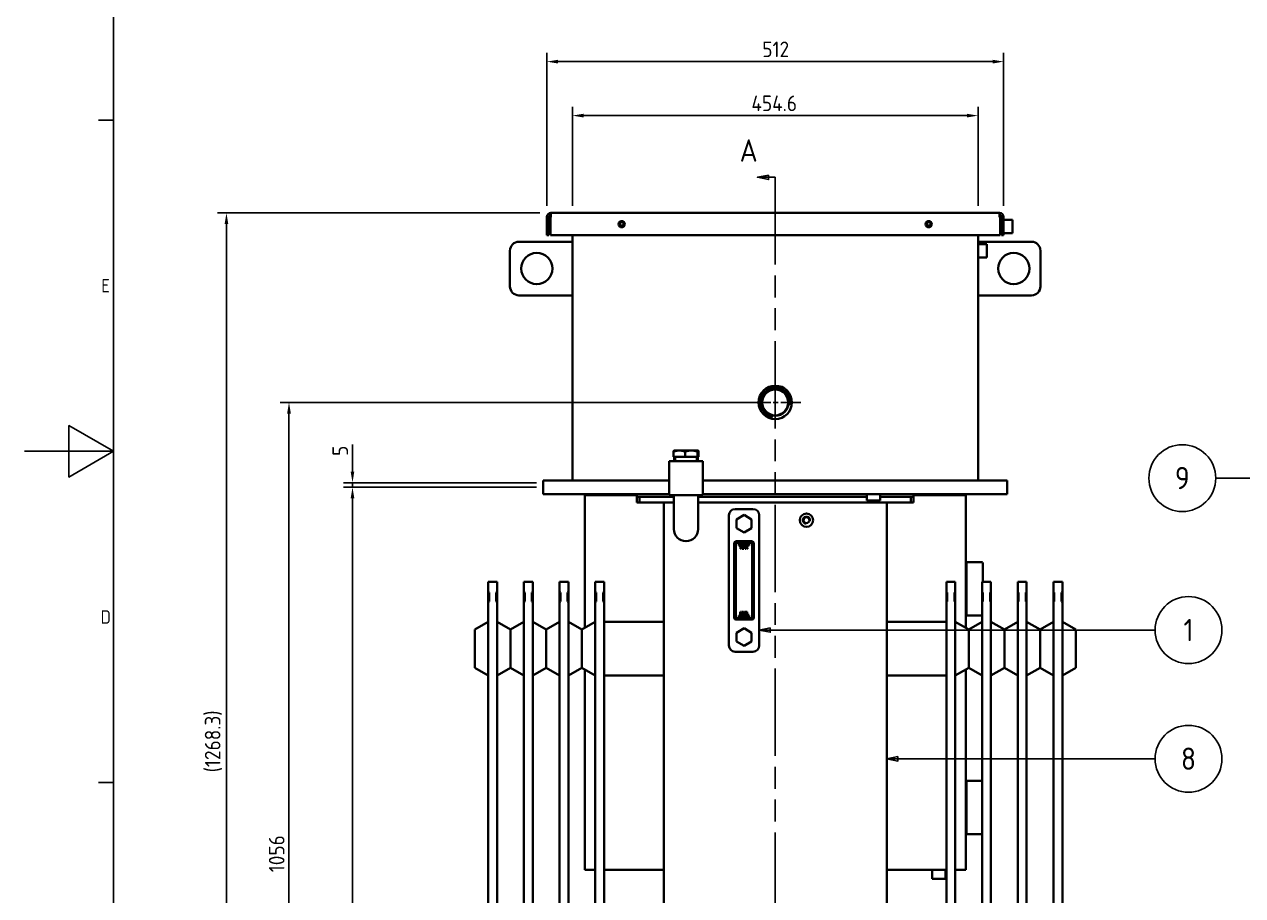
# Model space of a CAD drawing. Header units: millimetres. Extents: x 0 to 4205, y 0 to 2970.
# Drawn here: x 0 to 1365, y 987 to 1963 of the extents above; entities that cross this region are included whole.
import ezdxf

# ---------------------------------------------------------------- set-up
doc = ezdxf.new("R2010")
doc.units = ezdxf.units.MM
doc.header["$LTSCALE"] = 5
doc.linetypes.add('CHAIN', pattern=[0.3543, 0.2362, -0.0295, 0.0591, -0.0295])
doc.linetypes.add('DOUBLE_DASH_CHAIN', pattern=[1.2403, 0.6614, -0.0827, 0.1654, -0.0827, 0.1654, -0.0827])
doc.layers.get('0').update_dxf_attribs({"color": 3, "lineweight": 25})
for name, color, linetype, lineweight in [('가시적인 것(ISO)', 3, 'Continuous', 40), ('가시적인 좁은 것(ISO)', 3, 'Continuous', 35), ('경계(ISO)', 7, 'Continuous', 25), ('기호(ISO)', 5, 'Continuous', 25), ('단면선(ISO)', 7, 'CHAIN', 25), ('중심 표식(ISO)', 1, 'Continuous', 25), ('치수(ISO)', 2, 'Continuous', 25)]:
    doc.layers.add(name, color=color, linetype=linetype, lineweight=lineweight)
doc.styles.add('문자 텍스트_M2B', font='isocp.shx')
doc.styles.add('부품번호텍스트_PSTEK_POSCO', font='isocp.shx')
doc.styles.add('치수 텍스트_PSTEK_POSCO', font='isocp.shx')
doc.dimstyles.new('치수_PSTEK_POSCO', dxfattribs={"dimscale": 5, "dimtxt": 3.5, "dimasz": 2.5, "dimexe": 2, "dimexo": 2.5, "dimgap": 1, "dimtad": 1, "dimrnd": 1e-08, "dimdsep": 46, "dimtxsty": '치수 텍스트_PSTEK_POSCO', "dimcen": 0.09, "dimdle": 10, "dimclrd": 7, "dimclre": 7, "dimclrt": 2, "dimadec": 1, "dimazin": 2, "dimtfac": 1, "dimtmove": 0, "dimatfit": 3, "dimfxl": 0, "dimtolj": 1, "dimlwd": -1, "dimlwe": -1, "dimarcsym": 0})

# ---------------------------------------------------------------- blocks, each defined once
blk = doc.blocks.new('경계 Default Border')
at = {"layer": '경계(ISO)'}
for p, q in [((20, 371.25), (16.6, 371.25)), ((20, 222.75), (16.6, 222.75))]:
    blk.add_line(p, q, dxfattribs=at)
at = {"layer": '경계(ISO)', "flags": 128}
for points in [[(20, 20), (20, 574), (821, 574), (821, 20), (20, 20)], [(0, 297), (20, 297), (10, 302.77), (10, 291.23), (20, 297)]]:
    blk.add_lwpolyline(points, dxfattribs=at)
at = {"layer": '경계(ISO)', "color": 2, "char_height": 3, "attachment_point": 7, "style": '문자 텍스트_M2B'}
for s, insert in [('E', (17.24, 332.6)), ('D', (17.08, 258.35))]:
    blk.add_mtext(s, dxfattribs=dict(at, insert=insert))
blk = doc.blocks.new('2dTransSection0')
at = {"layer": '단면선(ISO)', "linetype": 'Continuous'}
for p, q in [((166.82, 358.91), (164.32, 358.41)), ((166.82, 358.41), (164.32, 358.41)), ((164.32, 358.41), (166.82, 357.91)), ((166.82, 357.91), (166.82, 358.91)), ((168.32, 358.41), (166.82, 358.41)), ((168.32, 358.41), (168.32, 354.45)), ((168.32, 94.09), (168.32, 90.12)), ((166.82, 90.62), (164.32, 90.12)), ((166.82, 90.12), (164.32, 90.12)), ((164.32, 90.12), (166.82, 89.62)), ((166.82, 89.62), (166.82, 90.62)), ((168.32, 90.12), (166.82, 90.12))]:
    blk.add_line(p, q, dxfattribs=at)
at = {"layer": '단면선(ISO)', "linetype": 'DOUBLE_DASH_CHAIN', "ltscale": 5.919828}
blk.add_line((168.32, 358.41), (168.32, 90.12), dxfattribs=at)
at = {"layer": '단면선(ISO)', "linetype": 'Continuous', "flags": 128}
for points in [[(166.82, 358.91), (164.32, 358.41), (166.82, 357.91), (166.82, 358.91)], [(166.82, 90.62), (164.32, 90.12), (166.82, 89.62), (166.82, 90.62)]]:
    blk.add_lwpolyline(points, dxfattribs=at)
at = {"layer": '단면선(ISO)'}
for points in [[(166.82, 358.91), (164.32, 358.41), (166.82, 357.91), (166.82, 358.91)], [(166.82, 90.62), (164.32, 90.12), (166.82, 89.62), (166.82, 90.62)]]:
    blk.add_solid(points, dxfattribs=at)
at = {"layer": '단면선(ISO)', "char_height": 5, "attachment_point": 7, "style": '부품번호텍스트_PSTEK_POSCO'}
for insert in [(160.34, 361.91), (159.72, 88.18)]:
    blk.add_mtext('A', dxfattribs=dict(at, insert=insert))
blk = doc.blocks.new('*D27')
at = {"layer": 'Defpoints', "color": 0, "transparency": 16777216}
for p in [(367.8, 1444.8), (586.6, 1444.8), (549.6, 573.8)]:
    blk.add_point(p, dxfattribs=at)
at = {"layer": '치수(ISO)', "color": 7, "transparency": 16777216}
for p, q in [((574.1, 1444.8), (357.8, 1444.8)), ((367.8, 586.3), (367.8, 1432.3)), ((537.1, 573.8), (357.8, 573.8))]:
    blk.add_line(p, q, dxfattribs=at)
for points in [[(365.7, 1432.3), (369.8, 1432.3), (367.8, 1444.8)], [(365.7, 586.3), (369.8, 586.3), (367.8, 573.8)]]:
    blk.add_solid(points, dxfattribs=at)
at = {"layer": '치수(ISO)', "color": 2, "transparency": 16777216, "insert": (354, 944.3), "char_height": 17.5, "attachment_point": 4, "rotation": 90, "style": '치수 텍스트_PSTEK_POSCO'}
blk.add_mtext('\\A1;871', dxfattribs=at)
blk = doc.blocks.new('*D28')
at = {"layer": 'Defpoints', "color": 0, "transparency": 16777216}
for p in [(367.8, 1449.8), (586.6, 1449.8), (586.6, 1444.8)]:
    blk.add_point(p, dxfattribs=at)
at = {"layer": '치수(ISO)', "color": 7, "transparency": 16777216}
for p, q in [((367.8, 1462.3), (367.8, 1492.5)), ((574.1, 1449.8), (357.8, 1449.8)), ((367.8, 1444.8), (367.8, 1449.8)), ((574.1, 1444.8), (357.8, 1444.8)), ((367.8, 1432.3), (367.8, 1419.8))]:
    blk.add_line(p, q, dxfattribs=at)
for points in [[(365.7, 1462.3), (369.8, 1462.3), (367.8, 1449.8)], [(365.7, 1432.3), (369.8, 1432.3), (367.8, 1444.8)]]:
    blk.add_solid(points, dxfattribs=at)
at = {"layer": '치수(ISO)', "color": 2, "transparency": 16777216, "insert": (354, 1479.8), "char_height": 17.5, "attachment_point": 4, "rotation": 90, "style": '치수 텍스트_PSTEK_POSCO'}
blk.add_mtext('\\A1;5', dxfattribs=at)
blk = doc.blocks.new('*D41')
at = {"layer": 'Defpoints', "color": 0, "transparency": 16777216}
for p in [(226.5, 1752.1), (590.2, 1752.1), (541.6, 483.8)]:
    blk.add_point(p, dxfattribs=at)
at = {"layer": '치수(ISO)', "color": 7, "transparency": 16777216}
for p, q in [((577.7, 1752.1), (216.5, 1752.1)), ((226.5, 496.3), (226.5, 1739.6)), ((529.1, 483.8), (216.5, 483.8))]:
    blk.add_line(p, q, dxfattribs=at)
for points in [[(224.4, 1739.6), (228.6, 1739.6), (226.5, 1752.1)], [(224.4, 496.3), (228.6, 496.3), (226.5, 483.8)]]:
    blk.add_solid(points, dxfattribs=at)
at = {"layer": '치수(ISO)', "color": 2, "transparency": 16777216, "insert": (211.9, 1125.2), "char_height": 17.5, "attachment_point": 4, "rotation": 90, "style": '치수 텍스트_PSTEK_POSCO'}
blk.add_mtext('\\A1;(1268.3)', dxfattribs=at)
blk = doc.blocks.new('*D43')
at = {"layer": 'Defpoints', "color": 0, "transparency": 16777216}
for p in [(1068.9, 1861.2), (614.3, 1747.5), (1068.9, 1747.5)]:
    blk.add_point(p, dxfattribs=at)
at = {"layer": '치수(ISO)', "color": 7, "transparency": 16777216}
for p, q in [((614.3, 1760), (614.3, 1871.2)), ((1068.9, 1760), (1068.9, 1871.2)), ((626.8, 1861.2), (1056.4, 1861.2))]:
    blk.add_line(p, q, dxfattribs=at)
for points in [[(626.8, 1863.3), (626.8, 1859.1), (614.3, 1861.2)], [(1056.4, 1863.3), (1056.4, 1859.1), (1068.9, 1861.2)]]:
    blk.add_solid(points, dxfattribs=at)
at = {"layer": '치수(ISO)', "color": 2, "transparency": 16777216, "insert": (814.9, 1875), "char_height": 17.5, "attachment_point": 4, "style": '치수 텍스트_PSTEK_POSCO'}
blk.add_mtext('\\A1;454.6', dxfattribs=at)
blk = doc.blocks.new('*D44')
at = {"layer": 'Defpoints', "color": 0, "transparency": 16777216}
for p in [(1097.6, 1921.7), (585.6, 1747.5), (1097.6, 1747.5)]:
    blk.add_point(p, dxfattribs=at)
at = {"layer": '치수(ISO)', "color": 7, "transparency": 16777216}
for p, q in [((585.6, 1760), (585.6, 1931.7)), ((1097.6, 1760), (1097.6, 1931.7)), ((598.1, 1921.7), (1085.1, 1921.7))]:
    blk.add_line(p, q, dxfattribs=at)
for points in [[(598.1, 1923.8), (598.1, 1919.6), (585.6, 1921.7)], [(1085.1, 1923.8), (1085.1, 1919.6), (1097.6, 1921.7)]]:
    blk.add_solid(points, dxfattribs=at)
at = {"layer": '치수(ISO)', "color": 2, "transparency": 16777216, "insert": (827.1, 1935.5), "char_height": 17.5, "attachment_point": 4, "style": '치수 텍스트_PSTEK_POSCO'}
blk.add_mtext('\\A1;512', dxfattribs=at)
blk = doc.blocks.new('*D47')
at = {"layer": 'Defpoints', "color": 0, "transparency": 16777216}
for p in [(296.6, 1539.8), (841.6, 1539.8), (541.6, 483.8)]:
    blk.add_point(p, dxfattribs=at)
at = {"layer": '치수(ISO)', "color": 7, "transparency": 16777216}
for p, q in [((829.1, 1539.8), (286.6, 1539.8)), ((296.6, 496.3), (296.6, 1527.3)), ((529.1, 483.8), (286.6, 483.8))]:
    blk.add_line(p, q, dxfattribs=at)
for points in [[(294.5, 1527.3), (298.7, 1527.3), (296.6, 1539.8)], [(294.5, 496.3), (298.7, 496.3), (296.6, 483.8)]]:
    blk.add_solid(points, dxfattribs=at)
at = {"layer": '치수(ISO)', "color": 2, "transparency": 16777216, "insert": (282.8, 1013.2), "char_height": 17.5, "attachment_point": 4, "rotation": 90, "style": '치수 텍스트_PSTEK_POSCO'}
blk.add_mtext('\\A1;1056', dxfattribs=at)

msp = doc.modelspace()

# ---------------------------------------------------------------- linework, layer by layer
at = {"layer": '가시적인 것(ISO)'}
for p, q in [((589.588, 1749.762), (589.588, 1747.462)), ((590.188, 1749.762), (589.588, 1749.762)), ((590.188, 1752.062), (590.188, 1747.462)), ((590.188, 1752.062), (1092.988, 1752.062)), ((1092.988, 1747.462), (1092.988, 1752.062)), ((1093.588, 1749.762), (1092.988, 1749.762)), ((1093.588, 1749.762), (1093.588, 1747.462)), ((587.888, 1747.462), (585.588, 1747.462)), ((585.588, 1747.462), (585.588, 1727.062)), ((587.888, 1747.462), (587.888, 1727.062)), ((589.515, 1727.062), (589.515, 1747.462)), ((589.515, 1747.462), (590.188, 1747.462)), ((1092.988, 1747.462), (1093.662, 1747.462)), ((1093.662, 1747.462), (1093.662, 1727.062)), ((1095.288, 1747.462), (1095.288, 1727.062)), ((1095.288, 1747.462), (1097.588, 1747.462)), ((1097.588, 1727.062), (1097.588, 1747.462)), ((1097.588, 1744.562), (1107.588, 1744.562)), ((1107.588, 1729.562), (1107.588, 1744.562)), ((587.888, 1727.062), (585.588, 1727.062)), ((1093.662, 1727.062), (589.515, 1727.062)), ((614.288, 1452.062), (614.288, 1727.062)), ((1068.888, 1452.062), (1068.888, 1727.062)), ((1095.288, 1727.062), (1097.588, 1727.062)), ((1097.588, 1729.562), (1107.588, 1729.562)), ((544.288, 1669.762), (544.288, 1709.762)), ((554.288, 1719.762), (614.288, 1719.762)), ((1128.888, 1719.762), (1068.888, 1719.762)), ((1068.888, 1717.262), (1078.888, 1717.262)), ((1078.888, 1702.262), (1078.888, 1717.262)), ((1138.888, 1669.762), (1138.888, 1709.762)), ((1068.888, 1702.262), (1078.888, 1702.262)), ((614.288, 1659.762), (554.288, 1659.762)), ((1068.888, 1659.762), (1128.888, 1659.762)), ((727.567, 1478.862), (727.567, 1484.656)), ((740.477, 1478.862), (727.567, 1478.862)), ((728.088, 1485.862), (728.054, 1485.842)), ((734.022, 1485.862), (728.088, 1485.862)), ((728.383, 1473.862), (728.227, 1478.862)), ((747.488, 1485.862), (734.022, 1485.862)), ((740.477, 1478.862), (740.477, 1484.656)), ((754.498, 1478.862), (740.477, 1478.862)), ((755.054, 1485.862), (747.488, 1485.862)), ((754.498, 1478.862), (754.498, 1484.656)), ((755.609, 1478.862), (754.498, 1478.862)), ((754.793, 1473.862), (754.949, 1478.862)), ((755.088, 1485.862), (755.054, 1485.862)), ((755.088, 1485.862), (755.123, 1485.842)), ((755.609, 1478.862), (755.609, 1484.656)), ((760.588, 1473.862), (722.588, 1473.862)), ((722.588, 1435.862), (722.588, 1473.862)), ((760.588, 1435.862), (760.588, 1473.862)), ((581.588, 1452.062), (581.588, 1436.762)), ((722.588, 1452.062), (581.588, 1452.062)), ((1101.588, 1452.062), (760.588, 1452.062)), ((1101.588, 1436.762), (1101.588, 1452.062)), ((722.588, 1436.762), (581.588, 1436.762)), ((628.088, 1435.762), (686.588, 1435.762)), ((628.088, 1287.257), (628.088, 1435.762)), ((686.588, 1436.762), (686.588, 1433.762)), ((686.588, 1433.762), (727.988, 1433.762)), ((686.588, 1433.762), (686.588, 1427.762)), ((689.588, 1427.762), (689.588, 1433.762)), ((727.988, 1433.762), (689.588, 1433.762)), ((722.588, 1435.862), (760.588, 1435.862)), ((727.988, 1435.862), (727.988, 1397.762)), ((755.188, 1397.762), (755.188, 1435.862)), ((755.188, 1433.762), (944.088, 1433.762)), ((944.088, 1433.762), (755.188, 1433.762)), ((1101.588, 1436.762), (760.588, 1436.762)), ((944.088, 1429.762), (944.088, 1436.762)), ((959.088, 1429.762), (959.088, 1436.762)), ((959.088, 1433.762), (996.588, 1433.762)), ((993.588, 1433.762), (959.088, 1433.762)), ((993.588, 1433.762), (993.588, 1427.762)), ((996.588, 1436.762), (996.588, 1433.762)), ((996.588, 1435.762), (1055.088, 1435.762)), ((996.588, 1427.762), (996.588, 1433.762)), ((1055.088, 1435.762), (1055.088, 1287.257)), ((686.588, 1427.762), (689.588, 1427.762)), ((689.588, 1427.762), (727.988, 1427.762)), ((716.588, 578.262), (716.588, 1427.762)), ((755.188, 1427.762), (993.588, 1427.762)), ((816.588, 1420.262), (796.588, 1420.262)), ((944.088, 1429.762), (959.088, 1429.762)), ((966.588, 578.262), (966.588, 1427.762)), ((993.588, 1427.762), (996.588, 1427.762)), ((789.588, 1413.262), (789.588, 1267.262)), ((806.588, 1413.577), (798.088, 1408.67)), ((798.088, 1408.67), (798.088, 1398.855)), ((815.088, 1408.67), (806.588, 1413.577)), ((815.088, 1398.855), (815.088, 1408.67)), ((823.588, 1267.262), (823.588, 1413.262)), ((798.088, 1398.855), (806.588, 1393.947)), ((806.588, 1393.947), (815.088, 1398.855)), ((795.588, 1298.262), (795.588, 1382.262)), ((797.32, 1382.262), (797.32, 1298.262)), ((797.588, 1384.262), (815.588, 1384.262)), ((815.588, 1382.53), (797.588, 1382.53)), ((800.838, 1381.012), (800.838, 1379.512)), ((812.338, 1381.012), (800.838, 1381.012)), ((800.838, 1379.512), (812.338, 1379.512)), ((812.338, 1379.512), (812.338, 1381.012)), ((815.856, 1298.262), (815.856, 1382.262)), ((817.588, 1382.262), (817.588, 1298.262)), ((801.824, 1378.162), (801.824, 1377.866)), ((803.834, 1378.162), (801.824, 1378.162)), ((801.824, 1377.866), (802.663, 1377.866)), ((802.663, 1377.866), (802.663, 1375.662)), ((802.663, 1375.662), (802.995, 1375.662)), ((802.995, 1377.866), (803.834, 1377.866)), ((802.995, 1375.662), (802.995, 1377.866)), ((803.834, 1377.866), (803.834, 1378.162)), ((805.651, 1378.162), (804.087, 1378.162)), ((804.087, 1378.162), (804.087, 1375.662)), ((804.087, 1375.662), (805.651, 1375.662)), ((804.419, 1377.866), (805.651, 1377.866)), ((804.419, 1377.182), (804.419, 1377.866)), ((805.568, 1377.182), (804.419, 1377.182)), ((804.419, 1376.886), (805.568, 1376.886)), ((804.419, 1375.958), (804.419, 1376.886)), ((805.651, 1375.958), (804.419, 1375.958)), ((805.568, 1376.886), (805.568, 1377.182)), ((805.651, 1377.866), (805.651, 1378.162)), ((805.651, 1375.662), (805.651, 1375.958)), ((806.016, 1378.162), (806.016, 1375.662)), ((806.47, 1378.162), (806.016, 1378.162)), ((806.016, 1375.662), (806.326, 1375.662)), ((806.326, 1377.816), (806.972, 1376.351)), ((806.326, 1375.662), (806.326, 1377.816)), ((807.094, 1376.77), (806.47, 1378.162)), ((806.972, 1376.351), (807.175, 1376.351)), ((807.697, 1378.162), (807.094, 1376.77)), ((807.175, 1376.351), (807.827, 1377.816)), ((808.159, 1378.162), (807.697, 1378.162)), ((807.827, 1377.816), (807.827, 1375.662)), ((807.827, 1375.662), (808.159, 1375.662)), ((808.159, 1375.662), (808.159, 1378.162)), ((808.666, 1378.162), (808.666, 1375.662)), ((809.294, 1378.162), (808.666, 1378.162)), ((808.666, 1375.662), (808.998, 1375.662)), ((808.998, 1376.878), (808.998, 1377.874)), ((808.998, 1377.874), (809.274, 1377.874)), ((809.225, 1376.878), (808.998, 1376.878)), ((808.998, 1376.594), (809.28, 1376.594)), ((808.998, 1375.662), (808.998, 1376.594)), ((810.627, 1376.14), (810.627, 1375.662)), ((811.028, 1376.14), (810.627, 1376.14)), ((810.627, 1375.662), (811.028, 1375.662)), ((811.028, 1375.662), (811.028, 1376.14)), ((1055.088, 1360.262), (1056.088, 1360.262)), ((1055.088, 1359.762), (1056.088, 1359.762)), ((1056.088, 1360.762), (1067.088, 1360.762)), ((1056.088, 1359.762), (1056.088, 1360.762)), ((1056.088, 1359.762), (1056.088, 1301.762)), ((1067.088, 1360.762), (1073.088, 1360.762)), ((1074.088, 1359.762), (1074.088, 1338.762)), ((519.788, 1338.762), (519.788, 1332.731)), ((519.788, 1338.762), (529.788, 1338.762)), ((529.788, 1332.731), (529.788, 1338.762)), ((559.788, 1338.762), (559.788, 1332.731)), ((559.788, 1338.762), (569.788, 1338.762)), ((569.788, 1332.731), (569.788, 1338.762)), ((599.788, 1338.762), (599.788, 1332.731)), ((599.788, 1338.762), (609.788, 1338.762)), ((609.788, 1332.731), (609.788, 1338.762)), ((639.788, 1338.762), (639.788, 1332.731)), ((639.788, 1338.762), (649.788, 1338.762)), ((649.788, 1332.731), (649.788, 1338.762)), ((1033.388, 1338.762), (1033.388, 1332.731)), ((1043.388, 1338.762), (1033.388, 1338.762)), ((1043.388, 1332.731), (1043.388, 1338.762)), ((1073.388, 1338.762), (1073.388, 1332.731)), ((1083.388, 1338.762), (1073.388, 1338.762)), ((1083.388, 1332.731), (1083.388, 1338.762)), ((1113.388, 1338.762), (1113.388, 1332.731)), ((1123.388, 1338.762), (1113.388, 1338.762)), ((1123.388, 1332.731), (1123.388, 1338.762)), ((1153.388, 1338.762), (1153.388, 1332.731)), ((1163.388, 1338.762), (1153.388, 1338.762)), ((1163.388, 1332.731), (1163.388, 1338.762)), ((519.788, 1326.981), (519.788, 1332.731)), ((519.788, 1326.981), (520.788, 1326.548)), ((519.788, 1316.062), (519.788, 1326.981)), ((520.788, 1326.548), (520.788, 1316.496)), ((528.788, 1326.548), (529.788, 1326.981)), ((528.788, 1316.496), (528.788, 1326.548)), ((529.788, 1332.731), (529.788, 1326.981)), ((529.788, 1326.981), (529.788, 1316.062)), ((559.788, 1326.981), (559.788, 1332.731)), ((559.788, 1326.981), (560.788, 1326.548)), ((559.788, 1316.062), (559.788, 1326.981)), ((560.788, 1326.548), (560.788, 1316.496)), ((568.788, 1326.548), (569.788, 1326.981)), ((568.788, 1316.496), (568.788, 1326.548)), ((569.788, 1332.731), (569.788, 1326.981)), ((569.788, 1326.981), (569.788, 1316.062)), ((599.788, 1326.981), (599.788, 1332.731)), ((599.788, 1326.981), (600.788, 1326.548)), ((599.788, 1316.062), (599.788, 1326.981)), ((600.788, 1326.548), (600.788, 1316.496)), ((608.788, 1326.548), (609.788, 1326.981)), ((608.788, 1316.496), (608.788, 1326.548)), ((609.788, 1332.731), (609.788, 1326.981)), ((609.788, 1326.981), (609.788, 1316.062)), ((639.788, 1326.981), (639.788, 1332.731)), ((639.788, 1326.981), (640.788, 1326.548)), ((639.788, 1316.062), (639.788, 1326.981)), ((640.788, 1326.548), (640.788, 1316.496)), ((648.788, 1326.548), (649.788, 1326.981)), ((648.788, 1316.496), (648.788, 1326.548)), ((649.788, 1332.731), (649.788, 1326.981)), ((649.788, 1326.981), (649.788, 1316.062)), ((1033.388, 1326.981), (1033.388, 1332.731)), ((1033.388, 1326.981), (1034.388, 1326.548)), ((1033.388, 1316.062), (1033.388, 1326.981)), ((1034.388, 1326.548), (1034.388, 1316.496)), ((1042.388, 1326.548), (1043.388, 1326.981)), ((1042.388, 1316.496), (1042.388, 1326.548)), ((1043.388, 1332.731), (1043.388, 1326.981)), ((1043.388, 1326.981), (1043.388, 1316.062)), ((1073.388, 1326.981), (1073.388, 1332.731)), ((1073.388, 1326.981), (1074.388, 1326.548)), ((1073.388, 1316.062), (1073.388, 1326.981)), ((1074.388, 1326.548), (1074.388, 1316.496)), ((1082.388, 1326.548), (1083.388, 1326.981)), ((1082.388, 1316.496), (1082.388, 1326.548)), ((1083.388, 1332.731), (1083.388, 1326.981)), ((1083.388, 1326.981), (1083.388, 1316.062)), ((1113.388, 1326.981), (1113.388, 1332.731)), ((1113.388, 1326.981), (1114.388, 1326.548)), ((1113.388, 1316.062), (1113.388, 1326.981)), ((1114.388, 1326.548), (1114.388, 1316.496)), ((1122.388, 1326.548), (1123.388, 1326.981)), ((1122.388, 1316.496), (1122.388, 1326.548)), ((1123.388, 1332.731), (1123.388, 1326.981)), ((1123.388, 1326.981), (1123.388, 1316.062)), ((1153.388, 1326.981), (1153.388, 1332.731)), ((1153.388, 1326.981), (1154.388, 1326.548)), ((1153.388, 1316.062), (1153.388, 1326.981)), ((1154.388, 1326.548), (1154.388, 1316.496)), ((1162.388, 1326.548), (1163.388, 1326.981)), ((1162.388, 1316.496), (1162.388, 1326.548)), ((1163.388, 1332.731), (1163.388, 1326.981)), ((1163.388, 1326.981), (1163.388, 1316.062)), ((520.788, 1316.496), (519.788, 1316.062)), ((519.788, 1310.22), (519.788, 1316.062)), ((529.788, 1316.062), (528.788, 1316.496)), ((529.788, 1316.062), (529.788, 1310.22)), ((560.788, 1316.496), (559.788, 1316.062)), ((559.788, 1310.22), (559.788, 1316.062)), ((569.788, 1316.062), (568.788, 1316.496)), ((569.788, 1316.062), (569.788, 1310.22)), ((600.788, 1316.496), (599.788, 1316.062)), ((599.788, 1310.22), (599.788, 1316.062)), ((609.788, 1316.062), (608.788, 1316.496)), ((609.788, 1316.062), (609.788, 1310.22)), ((640.788, 1316.496), (639.788, 1316.062)), ((639.788, 1310.22), (639.788, 1316.062)), ((649.788, 1316.062), (648.788, 1316.496)), ((649.788, 1316.062), (649.788, 1310.22)), ((1034.388, 1316.496), (1033.388, 1316.062)), ((1033.388, 1310.22), (1033.388, 1316.062)), ((1043.388, 1316.062), (1042.388, 1316.496)), ((1043.388, 1316.062), (1043.388, 1310.22)), ((1074.388, 1316.496), (1073.388, 1316.062)), ((1073.388, 1310.22), (1073.388, 1316.062)), ((1083.388, 1316.062), (1082.388, 1316.496)), ((1083.388, 1316.062), (1083.388, 1310.22)), ((1114.388, 1316.496), (1113.388, 1316.062)), ((1113.388, 1310.22), (1113.388, 1316.062)), ((1123.388, 1316.062), (1122.388, 1316.496)), ((1123.388, 1316.062), (1123.388, 1310.22)), ((1154.388, 1316.496), (1153.388, 1316.062)), ((1153.388, 1310.22), (1153.388, 1316.062)), ((1163.388, 1316.062), (1162.388, 1316.496)), ((1163.388, 1316.062), (1163.388, 1310.22)), ((519.788, 1310.22), (519.788, 1286.728)), ((529.788, 1286.728), (529.788, 1310.22)), ((559.788, 1310.22), (559.788, 1286.728)), ((569.788, 1286.728), (569.788, 1310.22)), ((599.788, 1310.22), (599.788, 1286.728)), ((609.788, 1286.728), (609.788, 1310.22)), ((639.788, 1310.22), (639.788, 1286.728)), ((649.788, 1286.728), (649.788, 1310.22)), ((797.588, 1297.994), (815.588, 1297.994)), ((800.838, 1301.012), (800.838, 1299.512)), ((812.338, 1301.012), (800.838, 1301.012)), ((800.838, 1299.512), (812.338, 1299.512)), ((802.177, 1304.862), (802.177, 1302.362)), ((802.509, 1304.862), (802.177, 1304.862)), ((802.177, 1302.362), (803.625, 1302.362)), ((802.509, 1302.658), (802.509, 1304.862)), ((803.625, 1302.658), (802.509, 1302.658)), ((803.625, 1302.362), (803.625, 1302.658)), ((805.451, 1304.862), (803.887, 1304.862)), ((803.887, 1304.862), (803.887, 1302.362)), ((803.887, 1302.362), (805.451, 1302.362)), ((804.219, 1304.566), (805.451, 1304.566)), ((804.219, 1303.882), (804.219, 1304.566)), ((805.368, 1303.882), (804.219, 1303.882)), ((804.219, 1303.586), (805.368, 1303.586)), ((804.219, 1302.658), (804.219, 1303.586)), ((805.451, 1302.658), (804.219, 1302.658)), ((805.368, 1303.586), (805.368, 1303.882)), ((805.451, 1304.566), (805.451, 1304.862)), ((805.451, 1302.362), (805.451, 1302.658)), ((805.548, 1304.862), (806.409, 1302.362)), ((805.904, 1304.862), (805.548, 1304.862)), ((806.597, 1302.785), (805.904, 1304.862)), ((806.409, 1302.362), (806.767, 1302.362)), ((807.29, 1304.862), (806.597, 1302.785)), ((806.767, 1302.362), (807.629, 1304.862)), ((807.629, 1304.862), (807.29, 1304.862)), ((809.432, 1304.862), (807.868, 1304.862)), ((807.868, 1304.862), (807.868, 1302.362)), ((807.868, 1302.362), (809.432, 1302.362)), ((808.2, 1304.566), (809.432, 1304.566)), ((808.2, 1303.882), (808.2, 1304.566)), ((809.349, 1303.882), (808.2, 1303.882)), ((808.2, 1303.586), (809.349, 1303.586)), ((808.2, 1302.658), (808.2, 1303.586)), ((809.432, 1302.658), (808.2, 1302.658)), ((809.349, 1303.586), (809.349, 1303.882)), ((809.432, 1304.566), (809.432, 1304.862)), ((809.432, 1302.362), (809.432, 1302.658)), ((809.796, 1304.862), (809.796, 1302.362)), ((810.129, 1304.862), (809.796, 1304.862)), ((809.796, 1302.362), (811.245, 1302.362)), ((810.129, 1302.658), (810.129, 1304.862)), ((811.245, 1302.658), (810.129, 1302.658)), ((811.245, 1302.362), (811.245, 1302.658)), ((812.338, 1299.512), (812.338, 1301.012)), ((1033.388, 1310.22), (1033.388, 1286.728)), ((1043.388, 1286.728), (1043.388, 1310.22)), ((1055.088, 1301.762), (1056.088, 1301.762)), ((1055.088, 1301.262), (1056.088, 1301.262)), ((1056.088, 1300.762), (1056.088, 1301.762)), ((1067.088, 1300.762), (1056.088, 1300.762)), ((1073.088, 1300.762), (1067.088, 1300.762)), ((1073.388, 1310.22), (1073.388, 1286.728)), ((1083.388, 1286.728), (1083.388, 1310.22)), ((1113.388, 1310.22), (1113.388, 1286.728)), ((1123.388, 1286.728), (1123.388, 1310.22)), ((1153.388, 1310.22), (1153.388, 1286.728)), ((1163.388, 1286.728), (1163.388, 1310.22)), ((504.788, 1285.352), (519.788, 1294.012)), ((504.788, 1285.352), (504.788, 1242.172)), ((519.788, 640.796), (519.788, 1286.728)), ((544.788, 1285.352), (529.788, 1294.012)), ((529.788, 1286.728), (529.788, 640.796)), ((544.788, 1285.352), (559.788, 1294.012)), ((544.788, 1285.352), (544.788, 1242.172)), ((559.788, 640.796), (559.788, 1286.728)), ((584.788, 1285.352), (569.788, 1294.012)), ((569.788, 1286.728), (569.788, 640.796)), ((584.788, 1285.352), (599.788, 1294.012)), ((584.788, 1285.352), (584.788, 1242.172)), ((599.788, 640.796), (599.788, 1286.728)), ((624.788, 1285.352), (609.788, 1294.012)), ((609.788, 1286.728), (609.788, 640.796)), ((624.788, 1285.352), (639.788, 1294.012)), ((624.788, 1285.352), (624.788, 1242.172)), ((639.788, 640.796), (639.788, 1286.728)), ((649.788, 1294.012), (716.588, 1294.012)), ((649.788, 1286.728), (649.788, 640.796)), ((815.588, 1296.262), (797.588, 1296.262)), ((806.588, 1286.577), (798.088, 1281.67)), ((815.088, 1281.67), (806.588, 1286.577)), ((1033.388, 1294.012), (966.588, 1294.012)), ((1033.388, 640.796), (1033.388, 1286.728)), ((1058.388, 1285.352), (1043.388, 1294.012)), ((1043.388, 1286.728), (1043.388, 640.796)), ((1058.388, 1285.352), (1073.388, 1294.012)), ((1058.388, 1242.172), (1058.388, 1285.352)), ((1073.388, 640.796), (1073.388, 1286.728)), ((1098.388, 1285.352), (1083.388, 1294.012)), ((1083.388, 1286.728), (1083.388, 640.796)), ((1098.388, 1285.352), (1113.388, 1294.012)), ((1098.388, 1242.172), (1098.388, 1285.352)), ((1113.388, 640.796), (1113.388, 1286.728)), ((1138.388, 1285.352), (1123.388, 1294.012)), ((1123.388, 1286.728), (1123.388, 640.796)), ((1138.388, 1285.352), (1153.388, 1294.012)), ((1138.388, 1242.172), (1138.388, 1285.352)), ((1153.388, 640.796), (1153.388, 1286.728)), ((1178.388, 1285.352), (1163.388, 1294.012)), ((1163.388, 1286.728), (1163.388, 640.796)), ((1178.388, 1242.172), (1178.388, 1285.352)), ((798.088, 1281.67), (798.088, 1271.855)), ((798.088, 1271.855), (806.588, 1266.947)), ((806.588, 1266.947), (815.088, 1271.855)), ((815.088, 1271.855), (815.088, 1281.67)), ((796.588, 1260.262), (816.588, 1260.262)), ((504.788, 1242.172), (519.788, 1233.512)), ((544.788, 1242.172), (529.788, 1233.512)), ((544.788, 1242.172), (559.788, 1233.512)), ((584.788, 1242.172), (569.788, 1233.512)), ((584.788, 1242.172), (599.788, 1233.512)), ((624.788, 1242.172), (609.788, 1233.512)), ((624.788, 1242.172), (639.788, 1233.512)), ((628.088, 1015.762), (628.088, 1240.267)), ((649.788, 1233.512), (716.588, 1233.512)), ((1033.388, 1233.512), (966.588, 1233.512)), ((1058.388, 1242.172), (1043.388, 1233.512)), ((1055.088, 1240.267), (1055.088, 1015.762)), ((1058.388, 1242.172), (1073.388, 1233.512)), ((1098.388, 1242.172), (1083.388, 1233.512)), ((1098.388, 1242.172), (1113.388, 1233.512)), ((1138.388, 1242.172), (1123.388, 1233.512)), ((1138.388, 1242.172), (1153.388, 1233.512)), ((1178.388, 1242.172), (1163.388, 1233.512)), ((1055.088, 1115.262), (1056.088, 1115.262)), ((1055.088, 1114.762), (1056.088, 1114.762)), ((1056.088, 1115.762), (1067.088, 1115.762)), ((1056.088, 1114.762), (1056.088, 1115.762)), ((1056.088, 1114.762), (1056.088, 1056.762)), ((1067.088, 1115.762), (1073.088, 1115.762)), ((1055.088, 1056.762), (1056.088, 1056.762)), ((1055.088, 1056.262), (1056.088, 1056.262)), ((1056.088, 1055.762), (1056.088, 1056.762)), ((1067.088, 1055.762), (1056.088, 1055.762)), ((1073.088, 1055.762), (1067.088, 1055.762)), ((639.788, 1015.762), (628.088, 1015.762)), ((716.588, 1015.762), (649.788, 1015.762)), ((1033.388, 1015.762), (966.588, 1015.762)), ((1017.588, 1015.762), (1017.588, 1005.762)), ((1032.588, 1015.762), (1032.588, 1005.762)), ((1055.088, 1015.762), (1043.388, 1015.762)), ((1017.588, 1005.762), (1032.588, 1005.762))]:
    msp.add_line(p, q, dxfattribs=at)
for centre, radius in [((669.588, 1739.562), 3.5), ((669.588, 1739.762), 2.067), ((1013.588, 1739.562), 3.5), ((1013.588, 1739.762), 2.067), ((574.288, 1689.762), 17.5), ((1108.888, 1689.762), 17.5), ((841.588, 1539.762), 18.75), ((841.588, 1539.762), 15.003), ((841.588, 1539.762), 14.5), ((876.588, 1407.762), 7.5), ((876.588, 1407.762), 3.324)]:
    msp.add_circle(centre, radius, dxfattribs=at)
for centre, radius, start, end in [((590.188, 1747.462), 4.6, 90, 180), ((590.188, 1747.462), 2.3, 105.121665, 180), ((1092.988, 1747.462), 4.6, 0, 90), ((1092.988, 1747.462), 2.3, 0, 74.878335), ((554.288, 1709.762), 10, 90, 180), ((1128.888, 1709.762), 10, 0, 90), ((554.288, 1669.762), 10, 180, 270), ((1128.888, 1669.762), 10, 270, 0), ((796.588, 1413.262), 7, 90, 180), ((816.588, 1413.262), 7, 0, 90), ((741.588, 1397.762), 13.6, 180, 0), ((797.588, 1382.262), 2, 90, 180), ((797.588, 1382.262), 0.268, 90, 180), ((815.588, 1382.262), 2, 0, 90), ((815.588, 1382.262), 0.268, 0, 90), ((1073.088, 1359.762), 1, 0, 90), ((797.588, 1298.262), 2, 180, 270), ((797.588, 1298.262), 0.268, 180, 270), ((815.588, 1298.262), 2, 270, 0), ((815.588, 1298.262), 0.268, 270, 0), ((1073.088, 1301.762), 1, 270, 287.457603), ((796.588, 1267.262), 7, 180, 270), ((816.588, 1267.262), 7, 270, 0), ((1073.088, 1114.762), 1, 72.542397, 90), ((1073.088, 1056.762), 1, 270, 287.457603)]:
    msp.add_arc(centre, radius, start, end, dxfattribs=at)
for points, weights in [([(727.567, 1484.656), (731.026, 1485.862), (734.022, 1485.862)], [1.10017793758, 1.08870427445, 1]), ([(728.054, 1485.842), (727.828, 1485.712), (727.567, 1484.656)], [1.02076005401, 1.09012330387, 1.10017793758]), ([(734.022, 1485.862), (737.018, 1485.862), (740.477, 1484.656)], [1, 1.08870427445, 1.10017793758]), ([(740.477, 1484.656), (744.234, 1485.862), (747.488, 1485.862)], [1.10017793758, 1.08870427445, 1]), ([(747.488, 1485.862), (750.741, 1485.862), (754.498, 1484.656)], [1, 1.08870427445, 1.10017793758]), ([(754.498, 1484.656), (754.796, 1485.862), (755.054, 1485.862)], [1.10017793758, 1.08870427445, 1]), ([(755.054, 1485.862), (755.312, 1485.862), (755.609, 1484.656)], [1, 1.08870427445, 1.10017793758])]:
    msp.add_rational_spline(points, weights, degree=2, dxfattribs=at)
for points in [[(809.758, 1377.028), (809.677, 1376.942), (809.428, 1376.878), (809.225, 1376.878)], [(809.274, 1377.874), (809.43, 1377.874), (809.64, 1377.832), (809.719, 1377.779)], [(809.28, 1376.594), (809.547, 1376.594), (809.898, 1376.726), (810.027, 1376.853)], [(809.948, 1378.006), (809.829, 1378.089), (809.517, 1378.162), (809.294, 1378.162)], [(809.719, 1377.779), (809.81, 1377.718), (809.9, 1377.528), (809.9, 1377.398)], [(809.9, 1377.398), (809.9, 1377.279), (809.833, 1377.103), (809.758, 1377.028)], [(810.246, 1377.408), (810.246, 1377.617), (810.088, 1377.911), (809.948, 1378.006)], [(810.027, 1376.853), (810.131, 1376.955), (810.246, 1377.246), (810.246, 1377.408)]]:
    msp.add_open_spline(points, degree=2, dxfattribs=at)
at = {"layer": '가시적인 좁은 것(ISO)'}
for p, q in [((729.39, 1478.862), (729.546, 1473.862)), ((753.631, 1473.862), (753.787, 1478.862))]:
    msp.add_line(p, q, dxfattribs=at)
for centre, radius in [((669.588, 1739.762), 2.5), ((1013.588, 1739.762), 2.5), ((841.588, 1539.762), 16.483), ((876.588, 1407.762), 4)]:
    msp.add_arc(centre, radius, 350, 260, dxfattribs=at)
at = {"layer": '기호(ISO)', "color": 7}
for p, q in [((1453.045, 1454.862), (1335.336, 1454.862)), ((836.088, 1287.114), (823.588, 1284.614)), ((836.088, 1284.614), (823.588, 1284.614)), ((823.588, 1284.614), (836.088, 1282.114)), ((836.088, 1282.114), (836.088, 1287.114)), ((836.088, 1284.614), (1267.286, 1284.614)), ((979.088, 1142.813), (966.588, 1140.313)), ((979.088, 1140.313), (966.588, 1140.313)), ((966.588, 1140.313), (979.088, 1137.813)), ((979.088, 1137.813), (979.088, 1142.813)), ((979.088, 1140.313), (1267.286, 1140.313))]:
    msp.add_line(p, q, dxfattribs=at)
at = {"layer": '기호(ISO)', "color": 7, "flags": 128}
for points in [[(836.088, 1287.114), (823.588, 1284.614), (836.088, 1282.114), (836.088, 1287.114)], [(979.088, 1142.813), (966.588, 1140.313), (979.088, 1137.813), (979.088, 1142.813)]]:
    msp.add_lwpolyline(points, dxfattribs=at)
at = {"layer": '기호(ISO)'}
for centre in [(1297.836, 1454.862), (1304.786, 1284.614), (1304.786, 1140.313)]:
    msp.add_circle(centre, 37.5, dxfattribs=at)
at = {"layer": '기호(ISO)', "color": 7}
for points in [[(836.088, 1287.114), (823.588, 1284.614), (836.088, 1282.114), (836.088, 1287.114)], [(979.088, 1142.813), (966.588, 1140.313), (979.088, 1137.813), (979.088, 1142.813)]]:
    msp.add_solid(points, dxfattribs=at)
at = {"layer": '중심 표식(ISO)', "linetype": 'CHAIN', "ltscale": 19.051651}
for p, q in [((841.588, 1568.512), (841.588, 1511.012)), ((870.338, 1539.762), (812.838, 1539.762))]:
    msp.add_line(p, q, dxfattribs=at)

# ---------------------------------------------------------------- block references
at = {"xscale": 5, "yscale": 5, "zscale": 5}
msp.add_blockref('경계 Default Border', (0, 0), dxfattribs=at)
at = {"layer": '단면선(ISO)', "xscale": 5, "yscale": 5, "zscale": 5}
msp.add_blockref('2dTransSection0', (0, 0), dxfattribs=at)

# ---------------------------------------------------------------- texts
at = {"layer": '기호(ISO)', "color": 7, "char_height": 25, "attachment_point": 5, "style": '부품번호텍스트_PSTEK_POSCO'}
for s, insert in [('9', (1297.836, 1454.981)), ('1', (1304.786, 1284.614)), ('8', (1304.786, 1140.433))]:
    msp.add_mtext(s, dxfattribs=dict(at, insert=insert))

# ---------------------------------------------------------------- dimensions: what is measured, and where the dimension line sits
at = {"layer": '치수(ISO)', "color": 7}
for base, p1, p2, angle, override, picture, middle in [((1097.588, 1921.706), (585.588, 1747.462), (1097.588, 1747.462), 180, {"dimdec": 2, "dimtp": 0, "dimtm": 0, "dimtdec": 2, "dimtofl": 0, "dimatfit": 1}, '*D44', (841.588, 1921.706)), ((296.588, 1539.762), (541.588, 483.762), (841.588, 1539.762), 270, {"dimdec": 2, "dimtp": 0, "dimtm": 0, "dimtdec": 2, "dimtofl": 0, "dimatfit": 1}, '*D47', (296.588, 1033.762)), ((367.754, 1449.762), (586.588, 1444.762), (586.588, 1449.762), 90, {"dimdec": 2, "dimtp": 0, "dimtm": 0, "dimtdec": 2, "dimtofl": 1, "dimatfit": 1}, '*D28', (367.754, 1483.625)), ((367.754, 1444.762), (549.588, 573.762), (586.588, 1444.762), 270, {"dimdec": 2, "dimtp": 0, "dimtm": 0, "dimtdec": 2, "dimtofl": 0, "dimatfit": 1}, '*D27', (367.754, 958.262))]:
    dim = msp.add_linear_dim(base=base, p1=p1, p2=p2, angle=angle, dimstyle='치수_PSTEK_POSCO', override=override, dxfattribs=at)
    dim.commit()
    dim.dimension.update_dxf_attribs({"geometry": picture, "text_midpoint": middle, "dimtype": 160})
dim = msp.add_linear_dim(base=(1068.888, 1861.218), p1=(614.288, 1747.462), p2=(1068.888, 1747.462), dimstyle='치수_PSTEK_POSCO', override={"dimdec": 2, "dimtp": 0, "dimtm": 0, "dimtdec": 2, "dimtofl": 0, "dimatfit": 1}, dxfattribs=at)
dim.commit()
dim.dimension.update_dxf_attribs({"geometry": '*D43', "text_midpoint": (841.588, 1861.218), "dimtype": 160})
dim = msp.add_linear_dim(base=(226.492, 1752.062), p1=(541.588, 483.762), p2=(590.188, 1752.062), angle=270, text='(<>)', dimstyle='치수_PSTEK_POSCO', override={"dimgap": 1, "dimdec": 2, "dimtol": 0, "dimlim": 0, "dimtp": 0, "dimtm": 0, "dimtdec": 2, "dimtofl": 0, "dimatfit": 1}, dxfattribs=at)
dim.commit()
dim.dimension.update_dxf_attribs({"geometry": '*D41', "text_midpoint": (226.492, 1161.062), "dimtype": 160})

doc.saveas('drawing.dxf')
